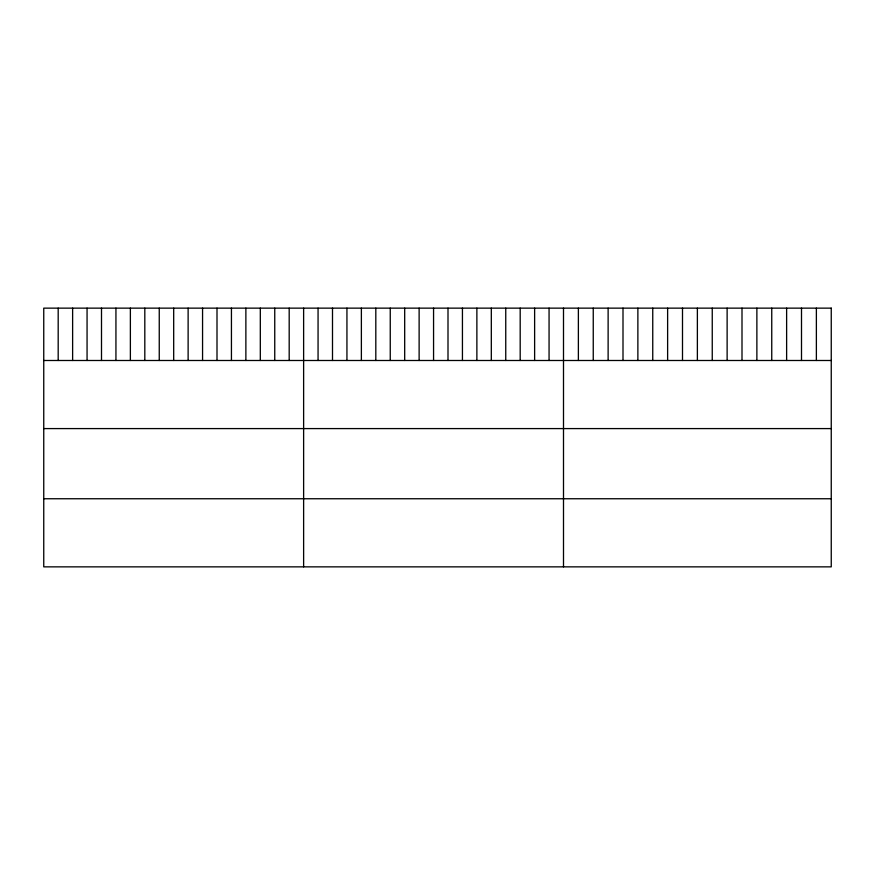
<?xml version="1.0" encoding="UTF-8"?>
<svg xmlns="http://www.w3.org/2000/svg" width="875" height="875" viewBox="0 0 875 875"><rect width="100%" height="100%" fill="white"/><g stroke="black" fill="none" stroke-linecap="round" stroke-linejoin="round"><path stroke-width="1.31" d="M43.75 360.489L831.25 360.489M43.75 428.586L831.25 428.586M43.75 498.75L831.25 498.75M816.375 308.142L816.375 360.489M801.5 308.142L801.5 360.489M786.625 308.142L786.625 360.489M771.75 308.142L771.75 360.489M756.875 308.142L756.875 360.489M742 308.142L742 360.489M727.125 308.142L727.125 360.489M712.25 308.142L712.25 360.489M697.375 308.142L697.375 360.489M682.5 308.142L682.5 360.489M667.625 308.142L667.625 360.489M652.75 308.142L652.75 360.489M637.875 308.142L637.875 360.489M623 308.142L623 360.489M608.125 308.142L608.125 360.489M593.25 308.142L593.25 360.489M578.375 308.142L578.375 360.489M563.5 308.142L563.5 566.858M549.062 308.142L549.062 360.489M534.625 308.142L534.625 360.489M520.188 308.142L520.188 360.489M505.75 308.142L505.75 360.489M491.312 308.142L491.312 360.489M476.875 308.142L476.875 360.489M462.438 308.142L462.438 360.489M448 308.142L448 360.489M433.562 308.142L433.562 360.489M419.125 308.142L419.125 360.489M404.688 308.142L404.688 360.489M390.25 308.142L390.25 360.489M375.812 308.142L375.812 360.489M361.375 308.142L361.375 360.489M346.938 308.142L346.938 360.489M332.5 308.142L332.5 360.489M318.062 308.142L318.062 360.489M303.625 308.142L303.625 566.858M289.188 308.142L289.188 360.489M274.75 308.142L274.75 360.489M260.312 308.142L260.312 360.489M245.875 308.142L245.875 360.489M231.438 308.142L231.438 360.489M217 308.142L217 360.489M202.562 308.142L202.562 360.489M188.125 308.142L188.125 360.489M173.688 308.142L173.688 360.489M159.25 308.142L159.25 360.489M144.812 308.142L144.812 360.489M130.375 308.142L130.375 360.489M115.938 308.142L115.938 360.489M101.5 308.142L101.5 360.489M87.062 308.142L87.062 360.489M72.625 308.142L72.625 360.489M58.188 308.142L58.188 360.489M831.25 308.142L43.75 308.142L43.75 566.858L831.25 566.858L831.25 308.142"/></g></svg>
